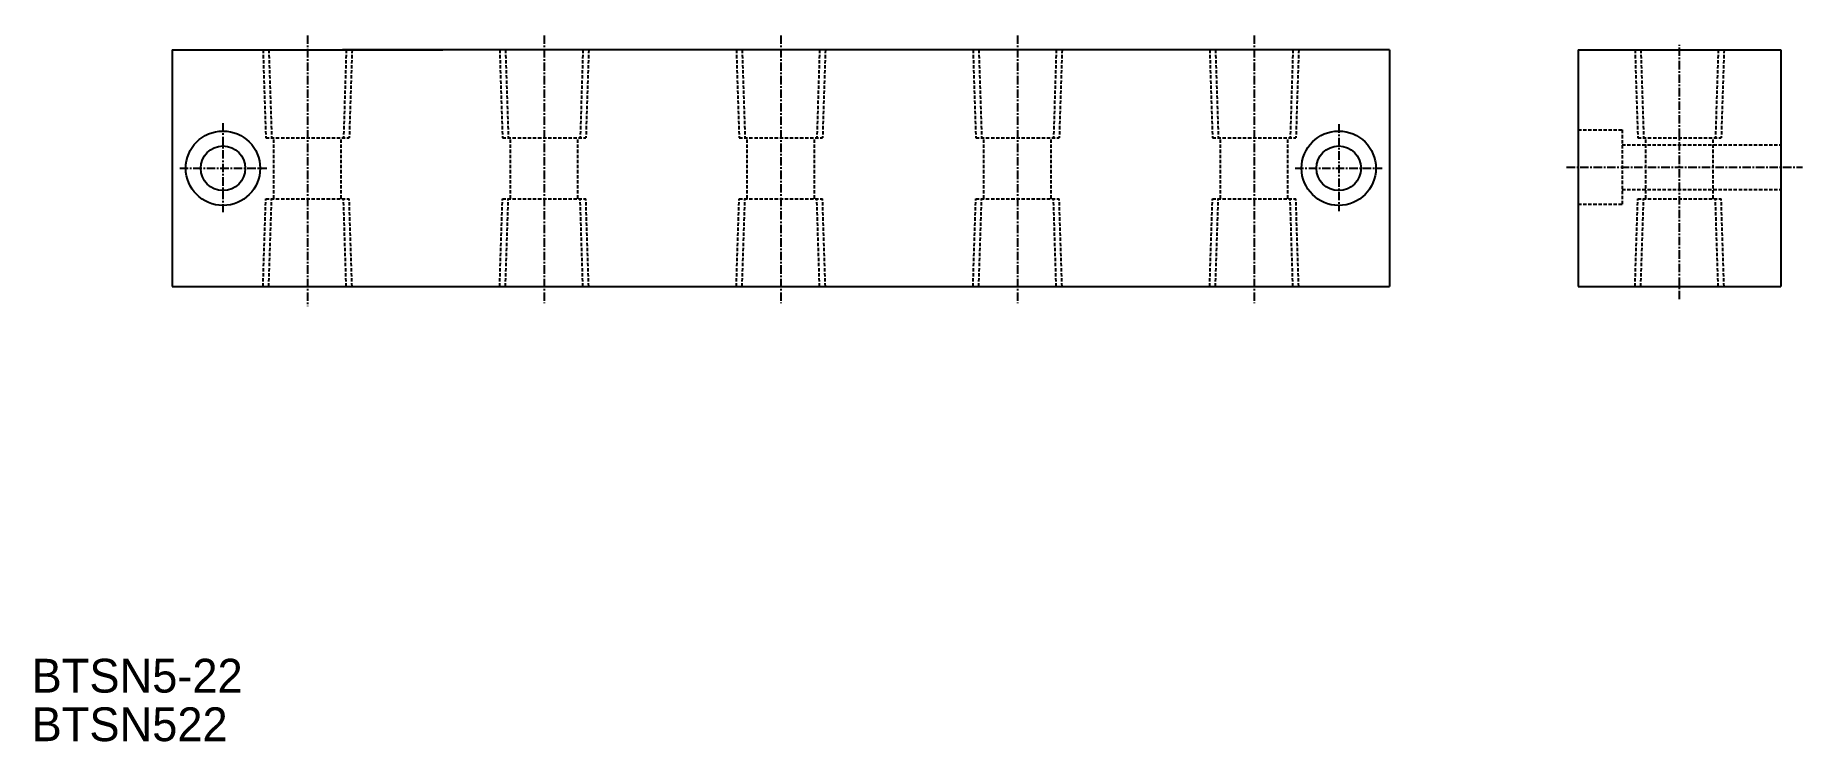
# Model space of a CAD drawing. Extents: x 2129 to 2390, y 5499 to 5603.
import ezdxf

# ---------------------------------------------------------------- set-up
doc = ezdxf.new("R2010")
doc.units = 0
doc.linetypes.add('CENTER', pattern=[2, 1.25, -0.25, 0.25, -0.25])
doc.linetypes.add('DASHED', pattern=[0.75, 0.5, -0.25])
doc.layers.get('0').update_dxf_attribs({"linetype": 'CONTINUOUS'})
doc.layers.add('CENTER', color=1, linetype='CENTER')

msp = doc.modelspace()

# ---------------------------------------------------------------- linework, layer by layer
at = {"color": 7, "linetype": 'CONTINUOUS'}
for p, q in [((2149.04, 5601.03), (2189.04, 5601.03)), ((2149.04, 5601.03), (2149.04, 5566.03)), ((2329.04, 5601.03), (2174.22, 5601.03)), ((2329.04, 5601.03), (2329.04, 5566.03)), ((2356.94, 5601.03), (2386.94, 5601.03)), ((2356.94, 5601.03), (2356.94, 5566.03)), ((2386.94, 5601.03), (2386.94, 5566.03)), ((2149.04, 5566.03), (2329.04, 5566.03)), ((2356.94, 5566.03), (2386.94, 5566.03))]:
    msp.add_line(p, q, dxfattribs=at)
at = {"color": 3, "linetype": 'DASHED'}
for p, q in [((2162.46, 5601.03), (2162.87, 5588.03)), ((2163.32, 5601.03), (2163.73, 5588.03)), ((2174.77, 5601.03), (2174.36, 5588.03)), ((2175.62, 5601.03), (2175.21, 5588.03)), ((2197.46, 5601.03), (2197.87, 5588.03)), ((2198.32, 5601.03), (2198.73, 5588.03)), ((2209.77, 5601.03), (2209.36, 5588.03)), ((2210.62, 5601.03), (2210.21, 5588.03)), ((2232.46, 5601.03), (2232.87, 5588.03)), ((2233.32, 5601.03), (2233.73, 5588.03)), ((2244.77, 5601.03), (2244.36, 5588.03)), ((2245.62, 5601.03), (2245.21, 5588.03)), ((2267.46, 5601.03), (2267.87, 5588.03)), ((2268.32, 5601.03), (2268.73, 5588.03)), ((2279.77, 5601.03), (2279.36, 5588.03)), ((2280.62, 5601.03), (2280.21, 5588.03)), ((2302.46, 5601.03), (2302.87, 5588.03)), ((2303.32, 5601.03), (2303.73, 5588.03)), ((2314.77, 5601.03), (2314.36, 5588.03)), ((2315.62, 5601.03), (2315.21, 5588.03)), ((2365.36, 5601.03), (2365.77, 5588.03)), ((2366.22, 5601.03), (2366.63, 5588.03)), ((2377.66, 5601.03), (2377.25, 5588.03)), ((2378.52, 5601.03), (2378.11, 5588.03)), ((2162.87, 5588.03), (2175.21, 5588.03)), ((2164.08, 5579.03), (2164.08, 5588.03)), ((2174.01, 5579.03), (2174.01, 5588.03)), ((2197.87, 5588.03), (2210.21, 5588.03)), ((2199.08, 5579.03), (2199.08, 5588.03)), ((2209.01, 5579.03), (2209.01, 5588.03)), ((2232.87, 5588.03), (2245.21, 5588.03)), ((2234.08, 5579.03), (2234.08, 5588.03)), ((2244.01, 5579.03), (2244.01, 5588.03)), ((2267.87, 5588.03), (2280.21, 5588.03)), ((2269.08, 5579.03), (2269.08, 5588.03)), ((2279.01, 5579.03), (2279.01, 5588.03)), ((2302.87, 5588.03), (2315.21, 5588.03)), ((2304.08, 5579.03), (2304.08, 5588.03)), ((2314.01, 5579.03), (2314.01, 5588.03)), ((2356.94, 5589.2), (2363.44, 5589.2)), ((2363.44, 5589.2), (2363.44, 5578.2)), ((2365.77, 5588.03), (2378.11, 5588.03)), ((2366.98, 5579.03), (2366.98, 5588.03)), ((2376.91, 5579.03), (2376.91, 5588.03)), ((2363.44, 5587), (2386.94, 5587)), ((2363.44, 5580.4), (2386.94, 5580.4)), ((2162.46, 5566.03), (2162.87, 5579.03)), ((2162.87, 5579.03), (2175.21, 5579.03)), ((2163.32, 5566.03), (2163.73, 5579.03)), ((2174.77, 5566.03), (2174.36, 5579.03)), ((2175.62, 5566.03), (2175.21, 5579.03)), ((2197.46, 5566.03), (2197.87, 5579.03)), ((2197.87, 5579.03), (2210.21, 5579.03)), ((2198.32, 5566.03), (2198.73, 5579.03)), ((2209.77, 5566.03), (2209.36, 5579.03)), ((2210.62, 5566.03), (2210.21, 5579.03)), ((2232.46, 5566.03), (2232.87, 5579.03)), ((2232.87, 5579.03), (2245.21, 5579.03)), ((2233.32, 5566.03), (2233.73, 5579.03)), ((2244.77, 5566.03), (2244.36, 5579.03)), ((2245.62, 5566.03), (2245.21, 5579.03)), ((2267.46, 5566.03), (2267.87, 5579.03)), ((2267.87, 5579.03), (2280.21, 5579.03)), ((2268.32, 5566.03), (2268.73, 5579.03)), ((2279.77, 5566.03), (2279.36, 5579.03)), ((2280.62, 5566.03), (2280.21, 5579.03)), ((2302.46, 5566.03), (2302.87, 5579.03)), ((2302.87, 5579.03), (2315.21, 5579.03)), ((2303.32, 5566.03), (2303.73, 5579.03)), ((2314.77, 5566.03), (2314.36, 5579.03)), ((2315.62, 5566.03), (2315.21, 5579.03)), ((2356.94, 5578.2), (2363.44, 5578.2)), ((2365.36, 5566.03), (2365.77, 5579.03)), ((2365.77, 5579.03), (2378.11, 5579.03)), ((2366.22, 5566.03), (2366.63, 5579.03)), ((2377.66, 5566.03), (2377.25, 5579.03)), ((2378.52, 5566.03), (2378.11, 5579.03))]:
    msp.add_line(p, q, dxfattribs=at)
at = {"color": 7, "linetype": 'CONTINUOUS'}
for centre, radius in [((2156.54, 5583.53), 5.5), ((2321.54, 5583.53), 5.5), ((2156.54, 5583.53), 3.3), ((2321.54, 5583.53), 3.3)]:
    msp.add_circle(centre, radius, dxfattribs=at)
at = {"layer": 'CENTER', "color": 1, "linetype": 'CENTER'}
for p, q in [((2169.04, 5603.18), (2169.04, 5563.15)), ((2204.04, 5603.18), (2204.04, 5563.58)), ((2239.04, 5603.18), (2239.04, 5563.58)), ((2274.04, 5603.18), (2274.04, 5563.58)), ((2309.04, 5603.18), (2309.04, 5563.58)), ((2371.94, 5564.15), (2371.94, 5601.78)), ((2156.54, 5590.2), (2156.54, 5577.02)), ((2321.54, 5590.04), (2321.54, 5577.18)), ((2150.14, 5583.53), (2163.01, 5583.53)), ((2315.1, 5583.53), (2327.97, 5583.53)), ((2355.24, 5583.7), (2390.15, 5583.7))]:
    msp.add_line(p, q, dxfattribs=at)

# ---------------------------------------------------------------- texts
at = {"color": 7, "linetype": 'CONTINUOUS'}
for s, p in [('BTSN5-22', (2128.24, 5505.99)), ('BTSN522', (2128.24, 5498.81))]:
    msp.add_text(s, height=5, dxfattribs=at).set_placement(p)

doc.saveas('drawing.dxf')
